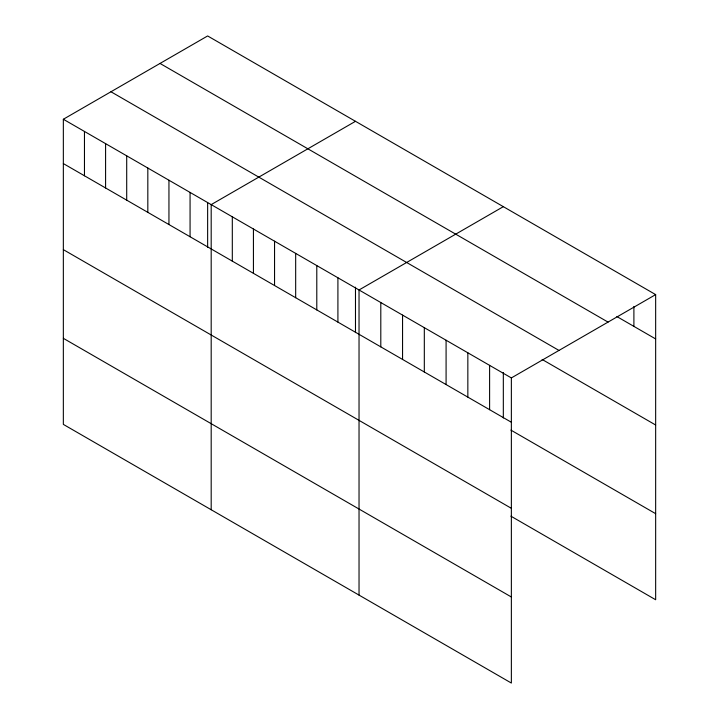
<?xml version="1.0" encoding="UTF-8"?>
<svg xmlns="http://www.w3.org/2000/svg" width="719" height="719" viewBox="0 0 719 719"><rect width="100%" height="100%" fill="white"/><g stroke="black" fill="none" stroke-linecap="round" stroke-linejoin="round"><path stroke-width="1.08" d="M63.344 119.255L511.362 377.924L511.362 683.05L63.344 424.39L63.344 119.255L207.638 35.95L655.656 294.61L655.656 599.745L510.903 516.17M355.483 121.313L211.188 204.618L211.188 509.744M503.327 206.668L359.033 289.973L359.033 595.107M511.362 377.924L655.656 294.61M616.866 316.549L655.656 338.937M160.022 63.443L608.04 322.103M110.96 91.762L558.978 350.432M542.126 359.455L655.656 425.01M63.344 163.581L511.362 422.251M510.903 430.106L655.656 513.681M63.344 249.646L511.362 508.315M63.344 338.325L511.362 596.986M633.897 306.429L633.897 326.381M503.327 372.532L503.327 417.973M489.603 365.36L489.603 409.686M467.844 352.795L467.844 397.122M446.086 340.231L446.086 384.557M424.318 327.666L424.318 371.993M402.559 315.102L402.559 359.428M380.8 302.537L380.8 346.864M355.483 287.169L355.483 332.618M337.912 277.777L337.912 322.112M316.791 265.59L316.791 309.916M295.671 253.394L295.671 297.72M274.55 241.198L274.55 285.524M253.43 229.002L253.43 273.328M232.309 216.814L232.309 261.141M207.638 202.92L207.638 247.255M190.068 192.422L190.068 236.749M168.947 180.226L168.947 224.553M147.826 168.03L147.826 212.357M126.706 155.843L126.706 200.17M105.585 143.647L105.585 187.974M84.465 131.451L84.465 175.778"/></g></svg>
